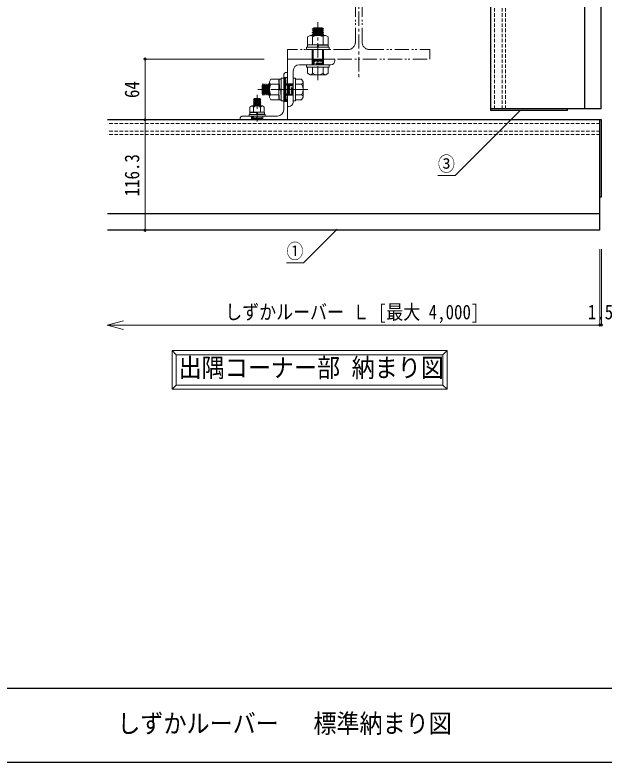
# Model space of a CAD drawing. Units: millimetres at full size, sheet at 1:3. Extents: x -600 to 1770, y -422 to 1264.
# Drawn here: x 43 to 663, y -422 to 365 of the extents above; entities that cross this region are included whole.
import ezdxf
from ezdxf.enums import TextEntityAlignment as Align

# ---------------------------------------------------------------- set-up
doc = ezdxf.new("R2010")
doc.units = ezdxf.units.MM
doc.header["$LTSCALE"] = 3
doc.header["$PDMODE"] = 32
doc.header["$PDSIZE"] = 2.4
for name, pattern in [('CHAIN1', [8, 5, -1, 1, -1]), ('DASHED1', [1.8, 1.2, -0.6]), ('DOUBLE_CHAIN1', [8.8, 5, -1, 0.6, -0.6, 0.6, -1])]:
    doc.linetypes.add(name, pattern=pattern)
for name, color, linetype, lineweight in [('0-0', 5, 'Continuous', 25), ('0-1', 4, 'Continuous', 9), ('0-2', 7, 'Continuous', 9), ('0-5', 134, 'DOUBLE_CHAIN1', 5), ('0-7', 7, 'DASHED1', 5), ('0-8', 7, 'DASHED1', 5), ('0-B', 3, 'Continuous', 9), ('0-C', 3, 'Continuous', 9), ('F-0', 7, 'Continuous', 25), ('F-F', 7, 'Continuous', 5)]:
    doc.layers.add(name, color=color, linetype=linetype, lineweight=lineweight)
doc.styles.add('ＭＳ ゴシック', font='')
doc.styles.get('ＭＳ ゴシック').set_extended_font_data('MS Gothic')

msp = doc.modelspace()

# ---------------------------------------------------------------- linework, layer by layer
at = {"layer": '0-0'}
for p, q in [((543.995, 264.469), (543.995, 658.469)), ((643.144, 265.969), (643.144, 658.469)), ((660.295, 265.969), (660.295, 658.469)), ((660.295, 265.969), (543.995, 265.969)), ((624.996, 264.469), (543.995, 264.469)), ((624.996, 264.469), (624.996, 265.969)), ((660.495, 254.469), (140.495, 254.469)), ((658.995, 138.169), (658.995, 254.469)), ((660.495, 173.467), (660.495, 254.469)), ((658.995, 173.467), (660.495, 173.467)), ((658.995, 155.32), (140.495, 155.32)), ((658.995, 138.169), (140.495, 138.169))]:
    msp.add_line(p, q, dxfattribs=at)
at = {"layer": '0-0', "color": 7, "linetype": 'DASHED1', "lineweight": 5}
for p, q in [((547.995, 265.969), (547.995, 658.469)), ((555.995, 265.969), (555.995, 658.469)), ((559.495, 265.969), (559.495, 658.469)), ((658.995, 250.469), (140.495, 250.469)), ((658.995, 242.469), (140.495, 242.469)), ((658.995, 238.969), (140.495, 238.969))]:
    msp.add_line(p, q, dxfattribs=at)
at = {"layer": '0-1'}
for p, q in [((179.995, 318.469), (179.995, 254.469)), ((179.995, 318.469), (305.609, 318.469)), ((179.995, 254.469), (179.995, 138.169)), ((658.995, 38.169), (658.995, 118.169)), ((660.495, 38.169), (660.495, 118.169)), ((139.995, 38.169), (157.381, 42.827)), ((139.995, 38.169), (658.995, 38.169)), ((139.995, 38.169), (157.381, 33.51)), ((658.995, 38.169), (660.495, 38.169))]:
    msp.add_line(p, q, dxfattribs=at)
for p in [(179.995, 318.469), (179.995, 254.469), (179.995, 138.169), (658.995, 38.169), (660.495, 38.169)]:
    msp.add_point(p, dxfattribs=at)
at = {"layer": '0-2', "color": 4}
for p, q in [((506.407, 195.741), (574.861, 264.196)), ((488.407, 195.741), (506.407, 195.741))]:
    msp.add_line(p, q, dxfattribs=at)
at = {"layer": '0-2', "lineweight": 5}
for p, q in [((212.944, 6.869), (208.444, 11.369)), ((493.744, 6.869), (498.244, 11.369)), ((212.944, -24.931), (208.444, -29.431)), ((493.744, -24.931), (498.244, -29.431))]:
    msp.add_line(p, q, dxfattribs=at)
at = {"layer": '0-2', "color": 4}
msp.add_lwpolyline([(328.937, 103.787), (346.937, 103.787), (382.293, 139.142)], dxfattribs=at)
at = {"layer": '0-2', "lineweight": 5}
for points in [[(208.444, -29.431), (498.244, -29.431), (498.244, 11.369), (208.444, 11.369)], [(212.944, -24.931), (493.744, -24.931), (493.744, 6.869), (212.944, 6.869)]]:
    msp.add_lwpolyline(points, close=True, dxfattribs=at)
at = {"layer": '0-5', "color": 7, "linetype": 'CHAIN1'}
msp.add_line((404.995, 488.469), (404.995, 298.469), dxfattribs=at)
at = {"layer": '0-5'}
for p, q in [((401.495, 336.469), (401.495, 450.469)), ((408.495, 336.469), (408.495, 450.469)), ((416.495, 328.469), (479.995, 328.469)), ((479.995, 318.469), (479.995, 328.469))]:
    msp.add_line(p, q, dxfattribs=at)
msp.add_lwpolyline([(393.495, 328.469), (329.995, 328.469), (329.995, 318.469), (479.995, 318.469)], dxfattribs=at)
for centre, start, end in [((393.495, 336.469), 270, 0), ((416.495, 336.469), 180, 270)]:
    msp.add_arc(centre, 8, start, end, dxfattribs=at)
at = {"layer": '0-7', "color": 3, "linetype": 'Continuous', "lineweight": 9}
for p, q in [((325.995, 301.469), (325.995, 264.969)), ((328.995, 304.469), (329.995, 304.469)), ((329.995, 254.469), (329.995, 304.469)), ((282.995, 258.469), (319.495, 258.469))]:
    msp.add_line(p, q, dxfattribs=at)
at = {"layer": '0-7'}
for p, q in [((325.995, 295.531), (329.433, 298.969)), ((325.995, 296.945), (328.018, 298.969)), ((325.995, 298.359), (326.604, 298.969)), ((325.995, 294.116), (329.995, 298.116)), ((325.995, 292.702), (329.995, 296.702)), ((325.995, 291.288), (329.995, 295.288)), ((325.995, 289.874), (329.995, 293.874)), ((325.995, 288.46), (329.995, 292.46)), ((325.995, 287.045), (329.995, 291.045)), ((325.995, 285.631), (329.995, 289.631)), ((325.995, 284.217), (329.995, 288.217)), ((325.995, 282.803), (329.995, 286.803)), ((325.995, 281.389), (329.995, 285.389)), ((325.995, 279.974), (329.995, 283.974)), ((325.995, 278.56), (329.995, 282.56)), ((325.995, 277.146), (329.995, 281.146)), ((325.995, 275.732), (329.995, 279.732)), ((325.995, 274.317), (329.995, 278.317)), ((327.06, 273.969), (329.995, 276.903)), ((328.474, 273.969), (329.995, 275.489)), ((329.888, 273.969), (329.995, 274.075)), ((291.995, 255.874), (294.589, 258.469)), ((291.995, 257.288), (293.175, 258.469)), ((292.004, 254.469), (296.004, 258.469)), ((293.418, 254.469), (297.418, 258.469)), ((294.832, 254.469), (298.832, 258.469)), ((296.246, 254.469), (300.246, 258.469)), ((297.661, 254.469), (301.661, 258.469)), ((299.075, 254.469), (303.075, 258.469)), ((300.489, 254.469), (303.995, 257.974)), ((301.903, 254.469), (303.995, 256.56)), ((303.317, 254.469), (303.995, 255.146))]:
    msp.add_line(p, q, dxfattribs=at)
at = {"layer": '0-7', "linetype": 'CHAIN1'}
for p, q in [((331.622, 286.469), (323.049, 286.469)), ((297.995, 259.747), (297.995, 252.604))]:
    msp.add_line(p, q, dxfattribs=at)
at = {"layer": '0-7'}
for points in [[(325.995, 273.969), (329.995, 273.969), (329.995, 298.969), (325.995, 298.969)], [(291.995, 258.469), (303.995, 258.469), (303.995, 254.469), (291.995, 254.469)]]:
    msp.add_lwpolyline(points, close=True, dxfattribs=at)
at = {"layer": '0-7', "color": 3, "linetype": 'Continuous', "lineweight": 9}
msp.add_lwpolyline([(279.995, 255.469), (279.995, 254.469), (329.995, 254.469)], dxfattribs=at)
for centre, radius, start, end in [((328.995, 301.469), 3, 90, 180), ((319.495, 264.969), 6.5, 270, 0), ((282.995, 255.469), 3, 90, 180)]:
    msp.add_arc(centre, radius, start, end, dxfattribs=at)
at = {"layer": '0-8', "linetype": 'CHAIN1'}
for p, q in [((361.995, 296.178), (361.995, 357.257)), ((340.995, 286.469), (324.995, 286.469))]:
    msp.add_line(p, q, dxfattribs=at)
at = {"layer": '0-8', "color": 2, "linetype": 'Continuous', "lineweight": 13}
for p, q in [((329.995, 318.469), (379.995, 318.469)), ((379.995, 316.969), (379.995, 318.469)), ((342.495, 312.469), (375.495, 312.469)), ((335.995, 305.969), (335.995, 272.969))]:
    msp.add_line(p, q, dxfattribs=at)
at = {"layer": '0-8'}
for p, q in [((355.995, 317.546), (361.072, 312.469)), ((355.995, 316.131), (359.658, 312.469)), ((356.486, 318.469), (362.486, 312.469)), ((357.9, 318.469), (363.9, 312.469)), ((359.315, 318.469), (365.315, 312.469)), ((360.729, 318.469), (366.729, 312.469)), ((362.143, 318.469), (367.995, 312.617)), ((363.557, 318.469), (367.995, 314.031)), ((364.971, 318.469), (367.995, 315.445)), ((366.386, 318.469), (367.995, 316.859)), ((367.8, 318.469), (367.995, 318.274)), ((355.995, 314.717), (358.244, 312.469)), ((355.995, 313.303), (356.829, 312.469)), ((330.16, 292.469), (335.995, 286.634)), ((331.574, 292.469), (335.995, 288.048)), ((332.989, 292.469), (335.995, 289.462)), ((334.403, 292.469), (335.995, 290.877)), ((335.817, 292.469), (335.995, 292.291)), ((329.995, 291.22), (335.995, 285.22)), ((329.995, 289.806), (335.995, 283.806)), ((329.995, 288.391), (335.995, 282.391)), ((329.995, 286.977), (335.995, 280.977)), ((329.995, 285.563), (335.089, 280.469)), ((329.995, 284.149), (333.675, 280.469)), ((329.995, 282.734), (332.261, 280.469)), ((329.995, 281.32), (330.847, 280.469))]:
    msp.add_line(p, q, dxfattribs=at)
at = {"layer": '0-8', "color": 2, "linetype": 'Continuous', "lineweight": 13}
msp.add_lwpolyline([(331.495, 268.469), (329.995, 268.469), (329.995, 318.469)], dxfattribs=at)
at = {"layer": '0-8'}
for points in [[(355.995, 312.469), (367.995, 312.469), (367.995, 318.469), (355.995, 318.469)], [(329.995, 292.469), (335.995, 292.469), (335.995, 280.469), (329.995, 280.469)]]:
    msp.add_lwpolyline(points, close=True, dxfattribs=at)
at = {"layer": '0-8', "color": 2, "linetype": 'Continuous', "lineweight": 13}
for centre, radius, start, end in [((375.495, 316.969), 4.5, 270, 0), ((342.495, 305.969), 6.5, 90, 180), ((331.495, 272.969), 4.5, 270, 0)]:
    msp.add_arc(centre, radius, start, end, dxfattribs=at)
at = {"layer": '0-B'}
for p, q in [((356.13, 350.347), (357.294, 351.019)), ((356.13, 350.191), (357.294, 349.519)), ((356.13, 348.347), (357.294, 349.019)), ((356.13, 348.191), (357.294, 347.519)), ((356.13, 346.347), (357.294, 347.019)), ((367.815, 350.269), (356.175, 350.269)), ((367.815, 348.269), (356.175, 348.269)), ((357.593, 351.269), (366.397, 351.269)), ((357.593, 349.269), (366.397, 349.269)), ((357.593, 347.269), (366.397, 347.269)), ((367.86, 350.347), (366.696, 351.019)), ((367.86, 350.191), (366.696, 349.519)), ((367.86, 348.347), (366.696, 349.019)), ((367.86, 348.191), (366.696, 347.519)), ((367.86, 346.347), (366.696, 347.019)), ((353.768, 343.469), (351.045, 341.897)), ((351.045, 341.897), (351.045, 333.469)), ((370.222, 343.469), (353.768, 343.469)), ((356.13, 346.191), (357.294, 345.519)), ((356.13, 344.347), (357.294, 345.019)), ((367.815, 346.269), (356.175, 346.269)), ((367.815, 344.269), (356.175, 344.269)), ((356.51, 341.885), (356.51, 333.469)), ((357.593, 345.269), (366.397, 345.269)), ((367.86, 344.191), (366.609, 343.469)), ((367.86, 346.191), (366.696, 345.519)), ((367.86, 344.347), (366.696, 345.019)), ((367.48, 341.885), (367.48, 333.469)), ((370.222, 343.469), (372.945, 341.897)), ((372.945, 341.897), (372.945, 333.469)), ((349.995, 330.969), (373.995, 330.969)), ((349.995, 328.469), (349.995, 330.969)), ((372.945, 333.469), (351.045, 333.469)), ((361.552, 331.469), (351.245, 331.219)), ((361.552, 331.469), (361.495, 333.469)), ((372.745, 333.219), (361.502, 333.219)), ((372.745, 333.219), (362.437, 332.967)), ((362.495, 330.969), (362.437, 332.967)), ((372.745, 331.219), (362.495, 330.969)), ((372.745, 331.219), (372.745, 333.219)), ((373.995, 328.469), (373.995, 330.969)), ((349.995, 328.469), (373.995, 328.469)), ((355.995, 312.469), (355.995, 328.469)), ((367.995, 312.469), (367.995, 328.469)), ((349.995, 312.469), (373.995, 312.469)), ((349.995, 309.969), (349.995, 312.469)), ((349.995, 309.969), (373.995, 309.969)), ((356.51, 303.552), (356.51, 309.969)), ((367.48, 303.552), (367.48, 309.969)), ((372.945, 303.54), (372.945, 309.969)), ((373.995, 309.969), (373.995, 312.469)), ((353.768, 301.969), (370.222, 301.969)), ((370.222, 301.969), (372.945, 303.54)), ((304.117, 292.334), (303.445, 291.17)), ((304.195, 292.289), (304.195, 280.649)), ((304.273, 292.334), (304.945, 291.17)), ((306.117, 292.334), (305.445, 291.17)), ((306.195, 292.289), (306.195, 280.649)), ((306.273, 292.334), (306.945, 291.17)), ((308.117, 292.334), (307.445, 291.17)), ((308.195, 292.289), (308.195, 280.649)), ((308.273, 292.334), (308.945, 291.17)), ((310.117, 292.334), (309.445, 291.17)), ((310.195, 292.289), (310.195, 280.649)), ((310.273, 292.334), (310.995, 291.083)), ((310.995, 294.696), (312.567, 297.419)), ((310.995, 294.696), (310.995, 278.241)), ((312.567, 297.419), (320.995, 297.419)), ((312.578, 291.953), (320.995, 291.953)), ((320.995, 297.419), (320.995, 275.519)), ((321.245, 297.219), (321.496, 286.911)), ((321.245, 297.219), (321.245, 285.976)), ((323.245, 297.219), (321.245, 297.219)), ((323.245, 297.219), (323.495, 286.969)), ((323.495, 274.469), (323.495, 298.469)), ((325.995, 298.469), (323.495, 298.469)), ((325.995, 274.469), (325.995, 298.469)), ((335.995, 292.469), (325.995, 292.469)), ((338.495, 298.469), (335.995, 298.469)), ((335.995, 274.469), (335.995, 298.469)), ((338.495, 274.469), (338.495, 298.469)), ((344.923, 297.419), (338.495, 297.419)), ((344.911, 291.953), (338.495, 291.953)), ((346.495, 294.696), (344.923, 297.419)), ((346.495, 278.241), (346.495, 294.696)), ((303.195, 282.067), (303.195, 290.871)), ((305.195, 282.067), (305.195, 290.871)), ((307.195, 282.067), (307.195, 290.871)), ((309.195, 282.067), (309.195, 290.871)), ((322.994, 286.026), (320.995, 285.969)), ((323.495, 286.969), (321.496, 286.911)), ((322.994, 286.026), (323.245, 275.719)), ((304.117, 280.604), (303.445, 281.768)), ((304.273, 280.604), (304.945, 281.768)), ((306.117, 280.604), (305.445, 281.768)), ((306.273, 280.604), (306.945, 281.768)), ((308.117, 280.604), (307.445, 281.768)), ((308.273, 280.604), (308.945, 281.768)), ((310.117, 280.604), (309.445, 281.768)), ((310.995, 278.241), (312.567, 275.519)), ((312.578, 280.984), (320.995, 280.984)), ((335.995, 280.469), (325.995, 280.469)), ((344.911, 280.984), (338.495, 280.984)), ((312.567, 275.519), (320.995, 275.519)), ((325.995, 274.469), (323.495, 274.469)), ((338.495, 274.469), (335.995, 274.469))]:
    msp.add_line(p, q, dxfattribs=at)
at = {"layer": '0-B', "color": 7, "lineweight": 5}
for p, q in [((356.995, 312.469), (356.995, 328.469)), ((366.995, 312.469), (366.995, 328.469)), ((335.995, 291.469), (325.995, 291.469)), ((335.995, 281.469), (325.995, 281.469))]:
    msp.add_line(p, q, dxfattribs=at)
at = {"layer": '0-B', "color": 4, "linetype": 'CHAIN1'}
msp.add_line((351.495, 286.469), (298.86, 286.469), dxfattribs=at)
at = {"layer": '0-B'}
for points in [[(356.13, 344.191), (357.38, 343.469), (366.609, 343.469)], [(362.488, 331.219), (351.245, 331.219), (351.245, 333.219), (361.495, 333.469)], [(353.768, 301.969), (351.045, 303.54), (351.045, 309.969), (372.945, 309.969)], [(346.495, 278.241), (344.923, 275.519), (338.495, 275.519), (338.495, 297.419)], [(310.273, 280.604), (310.995, 281.854), (310.995, 291.083)], [(323.245, 286.961), (323.245, 275.719), (321.245, 275.719), (320.995, 285.969)]]:
    msp.add_lwpolyline(points, dxfattribs=at)
for centre, radius, start, end in [((356.175, 350.269), 0.09, 120, 239.99998), ((356.175, 348.269), 0.09, 120, 239.99998), ((357.15, 351.269), 0.289, 299.99998, 0), ((357.15, 349.269), 0.289, 299.99998, 60), ((357.15, 347.269), 0.289, 299.99998, 60), ((366.84, 351.269), 0.289, 180, 240), ((366.84, 349.269), 0.289, 119.99998, 240), ((366.84, 347.269), 0.289, 119.99998, 240), ((367.815, 350.269), 0.09, 300, 59.99998), ((367.815, 348.269), 0.09, 300, 59.99998), ((353.768, 340.302), 3.167, 30, 90), ((356.175, 346.269), 0.09, 120, 239.99998), ((356.175, 344.269), 0.09, 120, 239.99998), ((361.995, 333.177), 10.292, 57.79577, 122.20423), ((357.15, 345.269), 0.289, 299.99998, 60), ((366.84, 345.269), 0.289, 119.99998, 240), ((370.222, 340.302), 3.167, 90, 150), ((367.815, 346.269), 0.09, 300, 59.99998), ((367.815, 344.269), 0.09, 300, 59.99998), ((353.768, 305.135), 3.167, 270, 330), ((361.995, 312.26), 10.292, 237.79577, 302.20423), ((370.222, 305.135), 3.167, 210, 270), ((304.195, 292.289), 0.09, 30, 149.99998), ((306.195, 292.289), 0.09, 30, 149.99998), ((308.195, 292.289), 0.09, 30, 149.99998), ((310.195, 292.289), 0.09, 30, 149.99998), ((314.161, 294.696), 3.167, 180, 240), ((321.286, 286.469), 10.292, 147.79577, 212.20423), ((343.328, 294.696), 3.167, 300, 0), ((336.203, 286.469), 10.292, 327.79577, 32.20423), ((303.195, 291.314), 0.289, 270, 330), ((305.195, 291.314), 0.289, 209.99998, 330), ((307.195, 291.314), 0.289, 209.99998, 330), ((309.195, 291.314), 0.289, 209.99998, 330), ((303.195, 281.624), 0.289, 29.99998, 90), ((304.195, 280.649), 0.09, 210, 329.99998), ((305.195, 281.624), 0.289, 29.99998, 150), ((306.195, 280.649), 0.09, 210, 329.99998), ((307.195, 281.624), 0.289, 29.99998, 150), ((308.195, 280.649), 0.09, 210, 329.99998), ((309.195, 281.624), 0.289, 29.99998, 150), ((310.195, 280.649), 0.09, 210, 329.99998), ((314.161, 278.241), 3.167, 120, 180), ((343.328, 278.241), 3.167, 0, 60)]:
    msp.add_arc(centre, radius, start, end, dxfattribs=at)
at = {"layer": '0-C'}
for p, q in [((294.085, 276.254), (294.861, 276.702)), ((294.085, 276.15), (294.861, 275.702)), ((294.115, 276.202), (301.875, 276.202)), ((300.929, 276.869), (295.06, 276.869)), ((300.929, 275.535), (295.06, 275.535)), ((301.905, 276.254), (301.129, 276.702)), ((301.905, 276.15), (301.129, 275.702)), ((292.37, 269.069), (290.495, 267.986)), ((290.495, 267.986), (290.495, 262.569)), ((292.37, 269.069), (303.62, 269.069)), ((294.085, 274.921), (294.861, 275.369)), ((294.085, 274.817), (294.861, 274.369)), ((294.085, 273.587), (294.861, 274.035)), ((294.085, 273.483), (294.861, 273.035)), ((294.085, 272.254), (294.861, 272.702)), ((294.085, 272.15), (294.861, 271.702)), ((294.085, 270.921), (294.861, 271.369)), ((294.085, 270.817), (294.861, 270.369)), ((294.085, 269.587), (294.861, 270.035)), ((294.085, 269.483), (294.803, 269.069)), ((294.115, 274.869), (301.875, 274.869)), ((294.115, 273.535), (301.875, 273.535)), ((294.115, 272.202), (301.875, 272.202)), ((294.115, 270.869), (301.875, 270.869)), ((294.115, 269.535), (301.875, 269.535)), ((294.248, 267.986), (294.248, 262.569)), ((300.929, 274.202), (295.06, 274.202)), ((300.929, 272.869), (295.06, 272.869)), ((300.929, 271.535), (295.06, 271.535)), ((300.929, 270.202), (295.06, 270.202)), ((301.905, 274.921), (301.129, 275.369)), ((301.905, 274.817), (301.129, 274.369)), ((301.905, 273.587), (301.129, 274.035)), ((301.905, 273.483), (301.129, 273.035)), ((301.905, 272.254), (301.129, 272.702)), ((301.905, 272.15), (301.129, 271.702)), ((301.905, 270.921), (301.129, 271.369)), ((301.905, 270.817), (301.129, 270.369)), ((301.905, 269.587), (301.129, 270.035)), ((301.742, 267.986), (301.742, 262.569)), ((303.62, 269.069), (305.495, 267.986)), ((305.495, 267.986), (305.495, 262.569)), ((289.495, 260.069), (306.495, 260.069)), ((289.495, 260.069), (289.495, 258.469)), ((297.552, 262.068), (290.295, 262.319)), ((297.483, 260.069), (290.295, 260.317)), ((290.495, 262.569), (305.495, 262.569)), ((297.552, 262.068), (297.495, 260.069)), ((305.695, 260.319), (297.502, 260.319)), ((305.625, 260.321), (298.425, 260.571)), ((298.495, 262.569), (298.437, 260.57)), ((305.695, 262.319), (298.495, 262.569)), ((305.695, 262.319), (305.695, 260.319)), ((306.495, 260.069), (306.495, 258.469)), ((289.495, 258.469), (306.495, 258.469))]:
    msp.add_line(p, q, dxfattribs=at)
at = {"layer": '0-C', "color": 4, "linetype": 'CHAIN1'}
msp.add_line((297.995, 280.937), (297.995, 256.657), dxfattribs=at)
at = {"layer": '0-C'}
for points in [[(301.905, 269.483), (301.186, 269.069), (294.803, 269.069)], [(298.488, 262.319), (290.295, 262.319), (290.295, 260.317)]]:
    msp.add_lwpolyline(points, dxfattribs=at)
for centre, radius, start, end in [((294.115, 276.202), 0.06, 120.00002, 240), ((294.765, 276.869), 0.193, 300, 0), ((294.765, 275.535), 0.193, 300, 60.00002), ((301.225, 276.869), 0.193, 180, 240.00002), ((301.225, 275.535), 0.193, 120, 240.00002), ((301.875, 276.202), 0.06, 300.00002, 60), ((292.371, 266.901), 2.167, 30.0367, 90.0367), ((294.115, 274.869), 0.06, 120.00002, 240), ((294.115, 273.535), 0.06, 120.00002, 240), ((294.115, 272.202), 0.06, 120.00002, 240), ((294.115, 270.869), 0.06, 120.00002, 240), ((294.115, 269.535), 0.06, 120.00002, 240), ((297.995, 262.042), 7.027, 57.77315, 122.22685), ((294.765, 274.202), 0.193, 300, 60.00002), ((294.765, 272.869), 0.193, 300, 60.00002), ((294.765, 271.535), 0.193, 300, 60.00002), ((294.765, 270.202), 0.193, 300, 60.00002), ((301.225, 274.202), 0.193, 120, 240.00002), ((301.225, 272.869), 0.193, 120, 240.00002), ((301.225, 271.535), 0.193, 120, 240.00002), ((301.225, 270.202), 0.193, 120, 240.00002), ((303.618, 266.901), 2.167, 89.9633, 149.9633), ((301.875, 274.869), 0.06, 300.00002, 60), ((301.875, 273.535), 0.06, 300.00002, 60), ((301.875, 272.202), 0.06, 300.00002, 60), ((301.875, 270.869), 0.06, 300.00002, 60), ((301.875, 269.535), 0.06, 300.00002, 60)]:
    msp.add_arc(centre, radius, start, end, dxfattribs=at)
at = {"layer": 'F-0', "color": 5}
msp.add_line((-600.005, -344.231), (1769.995, -344.231), dxfattribs=at)
at = {"layer": 'F-F', "color": 5, "lineweight": 25}
msp.add_lwpolyline([(-600.005, 1263.769), (-600.005, -422.231), (1769.995, -422.231)], dxfattribs=at)

# ---------------------------------------------------------------- texts
at = {"layer": '0-1', "color": 7, "style": 'ＭＳ ゴシック', "width": 0.85}
for s, p in [('64', (178.495, 277.469)), ('116.3', (178.495, 173.819))]:
    msp.add_text(s, height=15.4, rotation=90, dxfattribs=at).set_placement(p, align=Align.BOTTOM_LEFT)
for s, p in [('しずかルーバー Ｌ [最大 4,000]', (264.495, 39.669)), ('1.5', (646.245, 39.669))]:
    msp.add_text(s, height=15.4, dxfattribs=at).set_placement(p, align=Align.BOTTOM_LEFT)
at = {"layer": '0-2', "style": 'ＭＳ ゴシック'}
for s, height, width, p in [('③', 15.4, 0.85, (488.407, 195.741)), ('①', 15.4, 0.85, (328.937, 103.787)), ('出隅コーナー部 納まり図', 19.79, 0.9, (215.344, -22.531))]:
    msp.add_text(s, height=height, dxfattribs=dict(at, width=width)).set_placement(p, align=Align.BOTTOM_LEFT)
at = {"layer": 'F-0', "style": 'ＭＳ ゴシック', "width": 0.9}
msp.add_text('しずかルーバー \u3000標準納まり図', height=19.79, dxfattribs=at).set_placement((150.797, -397.363), align=Align.BOTTOM_LEFT)

doc.saveas('drawing.dxf')
